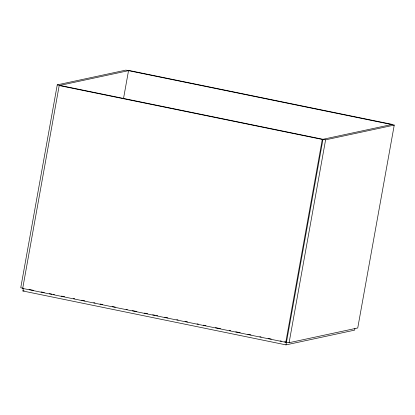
<?xml version="1.0" encoding="UTF-8"?>
<svg xmlns="http://www.w3.org/2000/svg" width="415" height="415" viewBox="0 0 415 415"><rect width="100%" height="100%" fill="white"/><g stroke="black" fill="none" stroke-linecap="round" stroke-linejoin="round"><path stroke-width="0.62" d="M284.565 341.784L289.099 342.712L357.746 327.969L394.25 125.091L125.901 70.119L57.254 84.862L20.75 287.745L23.38 288.285L22.892 290.988L285.982 344.881L354.628 330.138L354.918 328.514M286.469 342.173L285.785 342.323L22.695 288.43L59.2 85.547L129.215 70.514L392.305 124.401L322.289 139.44L59.2 85.547M123.478 98.734L128.531 70.659M285.785 342.323L322.289 139.44M285.982 344.881L322.974 139.295M289.099 342.712L325.604 139.829L394.25 125.091M22.695 288.43L23.38 288.285M22.892 290.988L24.153 290.718M57.254 84.862L325.604 139.829M29.086 289.452L33.522 290.36M41.132 291.921L44.301 292.57M49.375 293.607L51.906 294.126M53.177 294.385L54.443 294.645M61.42 296.077L64.59 296.725M73.46 298.541L74.731 298.8M81.703 300.232L84.873 300.88M93.749 302.696L95.019 302.955M100.088 303.998L102.624 304.517M112.133 306.462L115.303 307.11M126.082 309.32L127.348 309.58M132.421 310.617L136.857 311.525M144.467 313.086L147.636 313.735M152.704 314.772L155.241 315.291M156.512 315.556L157.778 315.815M164.75 317.242L167.919 317.89M176.795 319.711L178.066 319.97M185.038 321.397L187.575 321.916M197.084 323.866L198.349 324.125M203.423 325.163L205.959 325.682M215.468 327.632L220.536 328.67M229.412 330.485L230.683 330.745M235.751 331.787L240.192 332.695M247.797 334.251L250.966 334.9M259.842 336.721L261.113 336.98M268.085 338.407L271.254 339.06M280.13 340.876L281.396 341.135"/></g></svg>
